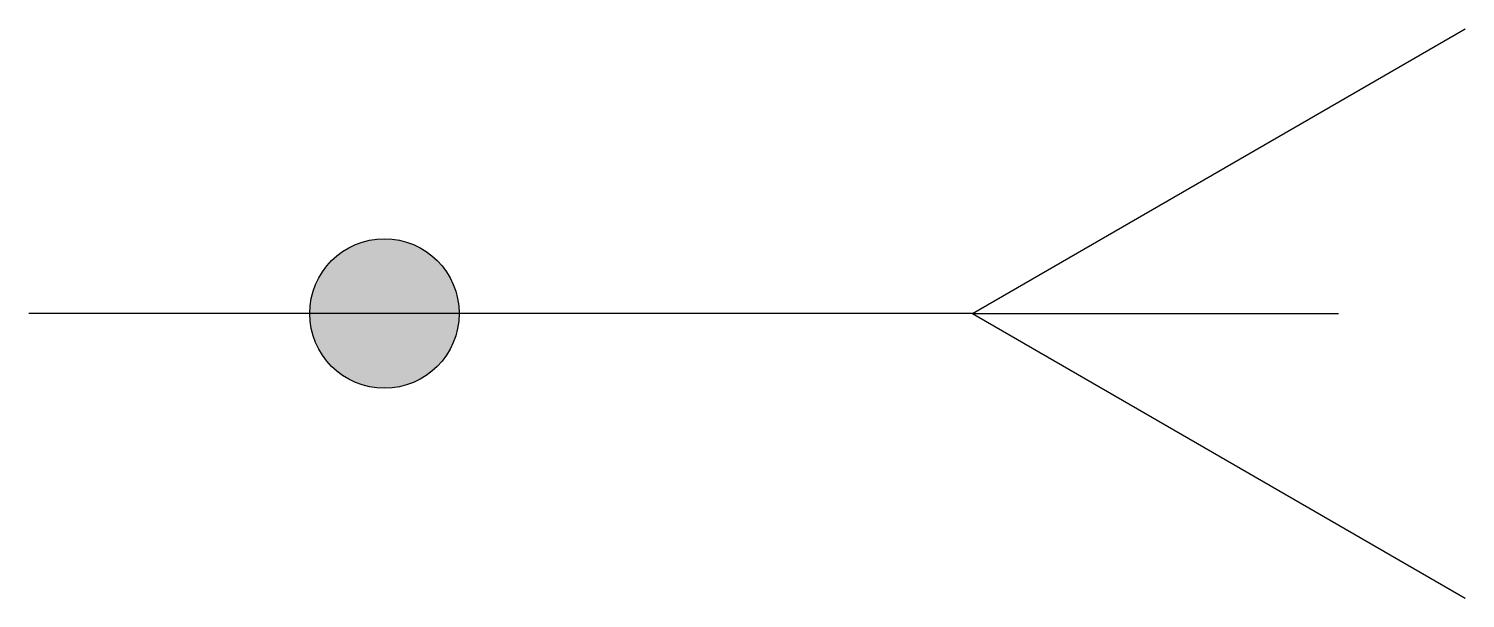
# Model space of a CAD drawing. Header units: metres. Extents: x 0 to 10.1, y -2 to 2.
import ezdxf

# ---------------------------------------------------------------- set-up
doc = ezdxf.new("R2010")
doc.units = ezdxf.units.M

msp = doc.modelspace()

# ---------------------------------------------------------------- hatches: boundary and pattern name
h = msp.add_hatch(color=256)
h.dxf.hatch_style = 1
edge = h.paths.add_edge_path()
edge.add_arc((2.5, 0), 0.525, 0, 360)

# ---------------------------------------------------------------- linework, layer by layer
for q in [(10.097, 2), (0, 0), (10.097, -2), (9.206, 0)]:
    msp.add_line((6.633, 0), q)
msp.add_circle((2.5, 0), 0.525)

doc.saveas('drawing.dxf')
